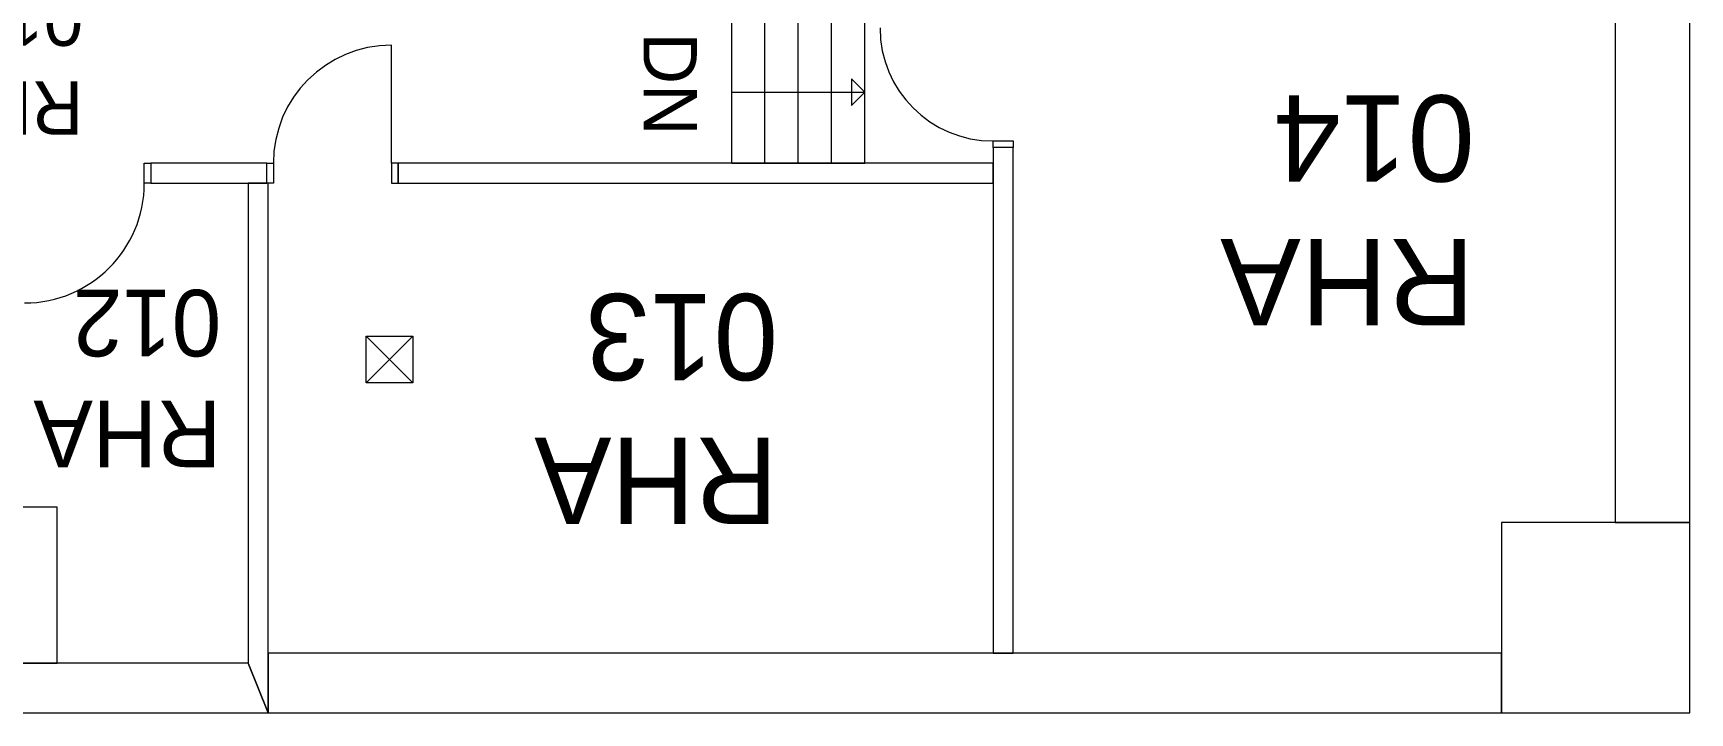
# Model space of a CAD drawing. Header units: inches. Extents: x -41965 to -36325, y -1598 to 214.
# Drawn here: x -41190.2 to -40695, y -959.2 to -756.1 of the extents above; entities that cross this region are included whole.
import ezdxf

# ---------------------------------------------------------------- set-up
doc = ezdxf.new("R2010")
doc.units = ezdxf.units.IN
doc.header["$LTSCALE"] = 86.4
doc.header["$MEASUREMENT"] = 0
doc.layers.add('BUILDING STRUCTURE', color=7, linetype='Continuous', lineweight=18)
doc.layers.add('LABELS', color=7, linetype='Continuous', lineweight=18)
doc.styles.add('Arial', font='arial.ttf')

msp = doc.modelspace()

# ---------------------------------------------------------------- linework, layer by layer
at = {"layer": 'BUILDING STRUCTURE', "color": 7, "linetype": 'Continuous', "lineweight": 5}
for p, q in [((-40717.28, -546.91), (-40717.28, -902.35)), ((-40717.28, -546.91), (-40717.28, -902.35)), ((-40694.96, -902.35), (-40694.96, -546.91)), ((-40694.96, -902.35), (-40694.96, -546.91)), ((-40981.37, -794.97), (-40981.37, -752.52)), ((-40971.43, -794.97), (-40971.43, -752.52)), ((-40961.49, -794.97), (-40961.49, -752.52)), ((-40951.55, -794.97), (-40951.55, -752.52)), ((-40941.61, -794.97), (-40941.61, -752.52)), ((-41083.07, -794.97), (-41083.07, -759.68)), ((-40941.61, -773.74), (-40945.58, -769.77)), ((-40945.58, -769.77), (-40945.58, -777.72)), ((-40941.61, -773.74), (-40945.58, -769.77)), ((-40945.58, -769.77), (-40945.58, -777.72)), ((-40981.37, -773.74), (-40941.61, -773.74)), ((-40945.58, -777.72), (-40941.61, -773.74)), ((-40945.58, -777.72), (-40941.61, -773.74)), ((-40903.23, -790.3), (-40903.23, -788.31)), ((-40903.23, -788.31), (-40897.27, -788.31)), ((-40903.23, -790.3), (-40903.23, -794.97)), ((-40897.27, -790.3), (-40903.23, -790.3)), ((-40897.27, -790.3), (-40903.23, -790.3)), ((-40903.23, -790.3), (-40903.23, -941.41)), ((-40897.27, -788.31), (-40897.27, -790.3)), ((-40897.27, -941.41), (-40897.27, -790.3)), ((-40897.27, -941.41), (-40897.27, -790.3)), ((-41156.94, -800.93), (-41156.94, -794.97)), ((-41156.94, -794.97), (-41154.95, -794.97)), ((-41120.36, -794.97), (-41154.95, -794.97)), ((-41154.95, -794.97), (-41154.95, -800.93)), ((-41120.36, -794.97), (-41154.95, -794.97)), ((-41154.95, -794.97), (-41154.95, -800.93)), ((-41120.36, -794.97), (-41118.37, -794.97)), ((-41120.36, -800.93), (-41120.36, -794.97)), ((-41120.36, -800.93), (-41120.36, -794.97)), ((-41118.37, -794.97), (-41118.37, -800.93)), ((-41081.09, -794.97), (-41083.07, -794.97)), ((-41083.07, -794.97), (-41083.07, -800.93)), ((-40903.23, -794.97), (-41081.09, -794.97)), ((-41081.09, -800.93), (-41081.09, -794.97)), ((-40903.23, -794.97), (-41081.09, -794.97)), ((-41081.09, -794.97), (-41081.09, -800.93)), ((-40981.37, -794.97), (-40941.61, -794.97)), ((-40903.23, -800.93), (-40903.23, -794.97)), ((-41154.95, -800.93), (-41156.94, -800.93)), ((-41154.95, -800.93), (-41125.92, -800.93)), ((-41154.95, -800.93), (-41120.36, -800.93)), ((-41125.92, -800.93), (-41125.92, -944.4)), ((-41125.92, -800.93), (-41125.92, -944.4)), ((-41119.96, -800.93), (-41125.92, -800.93)), ((-41118.37, -800.93), (-41120.36, -800.93)), ((-41119.96, -941.41), (-41119.96, -800.93)), ((-41119.96, -959.22), (-41119.96, -800.93)), ((-41083.07, -800.93), (-41081.09, -800.93)), ((-41081.09, -800.93), (-40903.23, -800.93)), ((-41081.09, -800.93), (-40903.23, -800.93)), ((-40903.23, -800.93), (-40903.23, -941.41)), ((-41090.63, -846.66), (-41076.71, -846.66)), ((-41090.63, -860.58), (-41090.63, -846.66)), ((-41090.63, -846.66), (-41076.71, -860.58)), ((-41076.71, -846.66), (-41090.63, -860.58)), ((-41090.63, -846.66), (-41076.71, -846.66)), ((-41090.63, -860.58), (-41090.63, -846.66)), ((-41090.63, -846.66), (-41076.71, -846.66)), ((-41090.63, -860.58), (-41090.63, -846.66)), ((-41076.71, -846.66), (-41076.71, -860.58)), ((-41076.71, -846.66), (-41076.71, -860.58)), ((-41076.71, -846.66), (-41076.71, -860.58)), ((-41076.71, -860.58), (-41090.63, -860.58)), ((-41076.71, -860.58), (-41090.63, -860.58)), ((-41076.71, -860.58), (-41090.63, -860.58)), ((-41182.99, -897.76), (-41208.32, -897.76)), ((-41182.99, -897.76), (-41194.73, -897.76)), ((-41182.99, -944.4), (-41182.99, -897.76)), ((-41182.99, -944.4), (-41182.99, -897.76)), ((-40751.28, -902.35), (-40751.28, -941.41)), ((-40717.28, -902.35), (-40751.28, -902.35)), ((-40751.28, -902.35), (-40751.28, -959.22)), ((-40694.96, -902.35), (-40751.28, -902.35)), ((-40717.28, -902.35), (-40694.96, -902.35)), ((-40694.96, -959.22), (-40694.96, -902.35)), ((-40694.96, -959.22), (-40694.96, -902.35)), ((-41125.92, -944.4), (-41323.54, -944.4)), ((-41208.32, -944.4), (-41182.99, -944.4)), ((-41125.92, -944.4), (-41182.99, -944.4)), ((-41119.96, -959.22), (-41125.92, -944.4)), ((-41125.92, -944.4), (-41119.96, -959.22)), ((-40903.23, -941.41), (-41119.96, -941.41)), ((-40751.28, -941.41), (-41119.96, -941.41)), ((-41119.96, -941.41), (-41119.96, -959.22)), ((-40903.23, -941.41), (-40897.27, -941.41)), ((-40751.28, -941.41), (-40897.27, -941.41)), ((-40751.28, -959.22), (-40751.28, -941.41)), ((-41342.38, -959.22), (-41119.96, -959.22)), ((-41342.38, -959.22), (-41119.96, -959.22)), ((-41119.96, -959.22), (-40751.28, -959.22)), ((-41119.96, -959.22), (-40751.28, -959.22)), ((-40751.28, -959.22), (-40694.96, -959.22)), ((-40751.28, -959.22), (-40694.96, -959.22))]:
    msp.add_line(p, q, dxfattribs=at)
for centre, radius, start, end in [((-40903.23, -754.51), 33.8, 180, 270), ((-41083.07, -794.97), 35.29, 90, 180), ((-41192.73, -800.93), 35.79, 270, 0)]:
    msp.add_arc(centre, radius, start, end, dxfattribs=at)

# ---------------------------------------------------------------- texts
at = {"layer": 'LABELS', "color": 7, "lineweight": 0, "style": 'Arial'}
for s, insert, char_height, attachment_point, rotation, line_spacing_factor in [('\\pxsm1;{\\fGotham Book|b0|i0|c0|p2;RHA\\P011}', (-41175.18, -765.06), 15.9375, 4, 180, 0.562063), ('{\\fGotham Book|b0|i0|c0|p2;DN}', (-40991.77, -755.9), 15.9375, 1, 270, 0.311304), ('\\pxsm1;RHA\\P014', (-40759.27, -808.85), 25.781, 4, 180, 0.562063), ('\\pxsm1;{\\fGotham Book|b0|i0|c0|p2;RHA\\P012}', (-41133.95, -859.15), 19.875, 4, 180, 0.562063), ('\\pxsm1;{\\fGotham Book|b0|i0|c0|p2;RHA\\P013}', (-40967.54, -868.21), 25.7812, 4, 180, 0.562063)]:
    msp.add_mtext(s, dxfattribs=dict(at, insert=insert, char_height=char_height, attachment_point=attachment_point, rotation=rotation, line_spacing_factor=line_spacing_factor))

doc.saveas('drawing.dxf')
